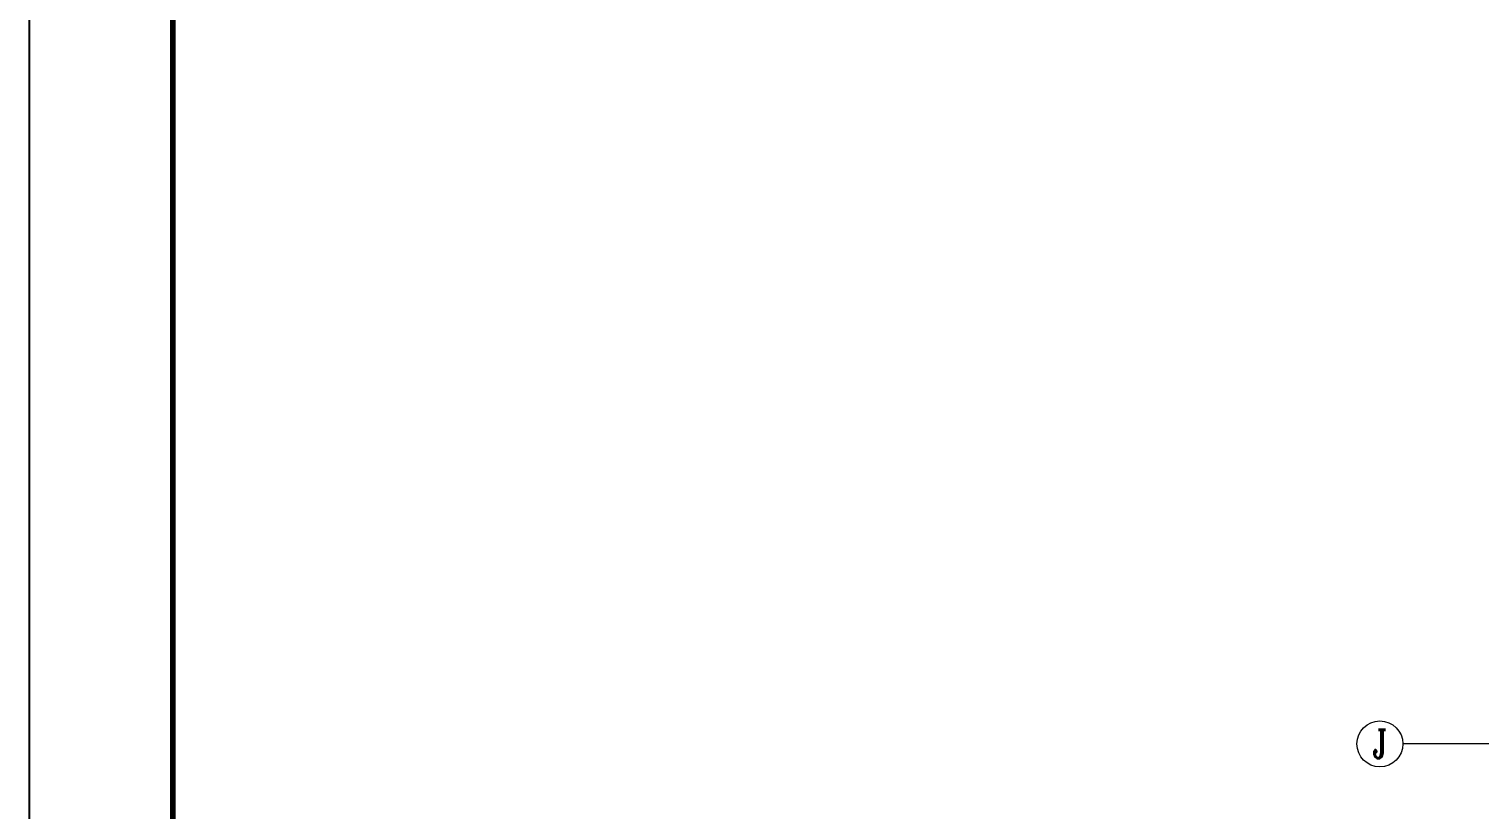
# Model space of a CAD drawing. Extents: x 5874492 to 7194610, y -939842 to -279257.
# Drawn here: x 6572030 to 6597272, y -439457 to -425863 of the extents above; entities that cross this region are included whole.
import ezdxf
from ezdxf.enums import TextEntityAlignment as Align

# ---------------------------------------------------------------- set-up
doc = ezdxf.new("R2010")
doc.units = 0
doc.header["$LTSCALE"] = 1000
for name, color, linetype, lineweight in [('A-标注-轴号', 3, 'Continuous', 15), ('A-标注-轴号文字', 7, 'Continuous', 15), ('S-轴网-轴号', 3, 'Continuous', 20)]:
    doc.layers.add(name, color=color, linetype=linetype, lineweight=lineweight)
doc.layers.add('Y-云图图框', color=7, linetype='Continuous')
doc.styles.add('_TCH_AXIS', font='COMPLEX.shx', dxfattribs={"bigfont": 'hztxt.shx'})
doc.styles.add('_YT_Name', font='', dxfattribs={"width": 0.8})
doc.styles.add('_YT_Sign_Text', font='ros.shx', dxfattribs={"width": 0.8, "bigfont": 'hztxt.shx'})
doc.styles.add('_YT_TK_Text', font='ros.shx', dxfattribs={"width": 0.8, "bigfont": 'hztxt.shx'})
doc.styles.add('COMPLEX', font='COMPLEX')
doc.styles.get("Standard").update_dxf_attribs({"font": 'gbenor.shx', "bigfont": 'gbcbig.shx'})
doc.styles.get('_YT_Name').set_extended_font_data('SimHei')

# ---------------------------------------------------------------- blocks, each defined once
blk = doc.blocks.new('ECMCTK_A0_横_单行图名-横向图框会签栏-0')
at = {"color": 4}
blk.add_lwpolyline([(0, 0), (1189, 0), (1189, 841), (0, 841)], close=True, dxfattribs=at)
at = {"const_width": 1}
blk.add_lwpolyline([(25, 10), (1179, 10), (1179, 831), (25, 831)], close=True, dxfattribs=at)
at = {"color": 80, "flags": 3}
for tag, height, p in [('YTHQINS', 3, (34.31412005457026, 832.5)), ('ECMCKEY', 3, (414.2515901848965, 484.6723026337859)), ('YTTQINS', 5.625, (1196.026560368349, 12.8125)), ('YTFRAME', 3, (904.419799269544, 4.052019272621692)), ('YTBARCODE_T1', 3, (971.2090613892132, 4.653833991556894))]:
    blk.add_attdef(tag, text='', height=height, dxfattribs=at).set_placement(p, align=Align.MIDDLE_CENTER)
at = {"color": 80, "style": '_YT_TK_Text', "width": 0.8, "flags": 3}
for tag, p in [('{姓名五}', (9.621175504299908, 809.4785274557048)), ('{姓名六}', (14.9194466008815, 809.3767906476966)), ('{姓名七}', (19.962986248104, 809.4785274557048)), ('{姓名八}', (24.70084134418154, 809.3259268676724)), ('[专业五]', (9.632978314458041, 785.2547894819514)), ('[专业六]', (14.56115823190531, 785.2547987299124)), ('[专业七]', (19.48933814934792, 785.1741195268326)), ('[专业八]', (24.49834140271286, 785.0934495717138)), ('{姓名一}', (9.727441331549644, 733.7132926610427)), ('{姓名二}', (14.78644401901504, 733.5974157221872)), ('{姓名三}', (19.64504025535295, 733.6474286898913)), ('{姓名四}', (24.75407643648433, 733.4973897867791)), ('[专业一]', (9.580322234671211, 710.0896085721757)), ('[专业二]', (14.46023975557519, 709.9160058669725)), ('[专业三]', (19.6329332543757, 709.9486141739485)), ('[专业四]', (24.997790790795, 709.7929525111537))]:
    blk.add_attdef(tag, text='', height=3, rotation=90, dxfattribs=at).set_placement(p, align=Align.BOTTOM_LEFT)
at = {"style": '_YT_TK_Text', "width": 0.8}
blk.add_attdef('设计联系电话', text='', height=4, rotation=90, dxfattribs=at).set_placement((16.86438048879972, 656.5465972795209), align=Align.MIDDLE)
for tag, height, style, width, p in [('证书编号', 4, '_YT_Sign_Text', 0.8, (1056.86569155621, 43.81149042045581)), ('审查批准号', 4, '_YT_Sign_Text', 0.8, (1109.064212416573, 43.81149042045581)), ('工程号', 4, '_YT_Sign_Text', 0.5, (1152.076436239424, 44.12275228826911)), ('设计单位', 5.999999999999999, '_YT_Name', 0.8, (971.7464169530958, 38.60129544185475)), ('建设单位', 4, '_YT_Sign_Text', 0.8, (1082.960294653429, 36.11371279187733)), ('阶段', 4, '_YT_Sign_Text', 0.8, (1152.076436239424, 35.81408429943258)), ('项目号', 4, '_YT_Sign_Text', 0.5, (1170.077309906716, 33.72065001731971)), ('项目名称', 4, '_YT_Sign_Text', 0.8, (1082.960294653429, 28.11371279187733)), ('专业', 4, '_YT_Sign_Text', 0.8, (1152.076436239424, 27.30991628643824)), ('图纸编号', 4, '_YT_Sign_Text', 0.5, (1151.928516031621, 19.36233519530651)), ('图纸名称', 4.5, '_YT_Name', 0.8, (1083.38921034305, 15.06342029713822)), ('出图比例', 4.2, '_YT_Sign_Text', 0.8, (1029.82467717896, 11.78151837794037)), ('日期', 4, '_YT_Sign_Text', 0.5, (1151.879515520472, 12.12894911456533)), ('版本号', 4, '_YT_Sign_Text', 0.8, (1170.077309906716, 13.00177242097561))]:
    blk.add_attdef(tag, text='', height=height, dxfattribs=dict(style=style, width=width)).set_placement(p, align=Align.CENTER)
at = {"style": '_YT_Sign_Text', "width": 0.8, "flags": 3}
for tag, p, height in [('{审定人}', (953.8700265756743, 26.45148132665476), 6.24), ('{校对人}', (1006.349334266069, 26.53052129088257), 6.24), ('[审定人]', (938.9454760333838, 27.80807278700811), 4.104), ('[校对人]', (990.2349892163655, 27.82430951000031), 4.104), ('{审核人}', (954.9801036885533, 18.43968781662279), 6.24), ('{设计人}', (1006.479899834629, 18.53905114268498), 6.24), ('[审核人]', (939.0124312815092, 19.75554442451114), 4.104), ('[设计人]', (990.4725264970979, 20.21113623363228), 4.104), ('[项目负责人]', (938.7775188702284, 12.01214185184024), 4.104), ('{项目负责人}', (956.2800708387625, 10.71902187573432), 6.24), ('[专业负责人]', (990.7409748449176, 11.76811291446589), 4.104), ('{专业负责人}', (1006.57923251862, 10.36075046322785), 6.24)]:
    blk.add_attdef(tag, p, '', height=height, dxfattribs=at)
at = {"color": 80, "flags": 3}
for tag, p in [('YTBZSIT', (25, 10)), ('EXT_TK_LEFT', (25, 10)), ('YTQRCODE', (899.0362267398523, 11.90728206732092))]:
    blk.add_attdef(tag, p, '', height=3, dxfattribs=at)
blk = doc.blocks.new('_AXISO')
blk.add_circle((4.547473508864641e-13, 0), 0.5)
at = {"layer": 'S-轴网-轴号', "style": 'COMPLEX', "width": 1.041666666666667}
blk.add_attdef('A', text='', height=0.56, dxfattribs=at).set_placement((-0.2499999999995453, -0.2799999999999727), (0.2500000000004547, -0.2799999999999727), align=Align.FIT)
blk = doc.blocks.new('ZHOUWANG2')
at = {"layer": 'A-标注-轴号'}
blk.add_line((165262.4269482612, 131669.5259218867), (161965.4215827387, 131669.5259218867), dxfattribs=at)
ref = blk.add_blockref('_AXISO', (161565.4215827387, 131669.5259218867), dxfattribs=dict(at, xscale=800, yscale=800, zscale=800))
ref.add_attrib('A', 'J', dxfattribs={"layer": 'A-标注-轴号文字', "ltscale": 0.2, "height": 496.065659756887, "style": '_TCH_AXIS'}).set_placement((161435.4996242309, 131421.4930920083), (161695.3435412464, 131421.4930920083), align=Align.FIT)

msp = doc.modelspace()

# ---------------------------------------------------------------- block references
at = {"color": 3}
msp.add_blockref('ZHOUWANG2', (6433965.173845068, -569976.9618454787), dxfattribs=at)
at = {"layer": 'Y-云图图框', "xscale": 100, "yscale": 100, "zscale": 100}
msp.add_blockref('ECMCTK_A0_横_单行图名-横向图框会签栏-0', (6572030.5, -487209.7719228473), dxfattribs=at)

doc.saveas('drawing.dxf')
